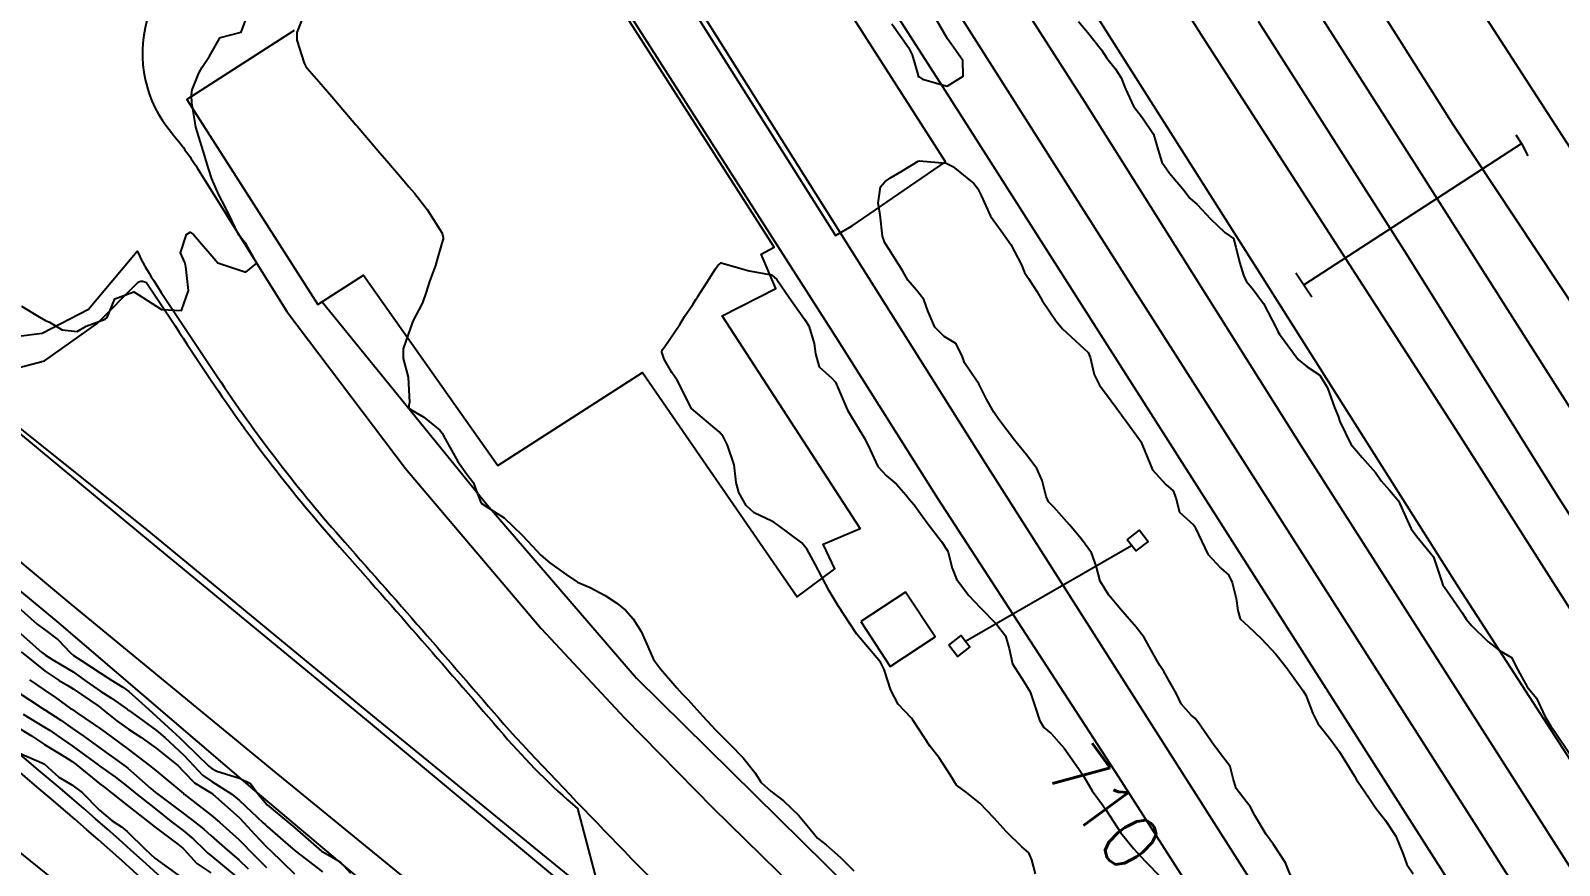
# Model space of a CAD drawing. Header units: metres. Extents: x 307586 to 320046, y 7427249 to 7434250.
# Drawn here: x 308249.6 to 308358.9, y 7433474.2 to 7433533.9 of the extents above; entities that cross this region are included whole.
import ezdxf
from ezdxf.enums import TextEntityAlignment as Align

# ---------------------------------------------------------------- set-up
doc = ezdxf.new("R2010")
doc.units = ezdxf.units.M
doc.header["$MEASUREMENT"] = 0
for name, color, linetype in [('Area Verde e Lazer', 45, 'Continuous'), ('Cotas', 45, 'Continuous'), ('Curvas de Nivel 1m', 11, 'Continuous'), ('Curvas de Nivel 5m', 15, 'Continuous'), ('Divisa', 42, 'FENCELINE2'), ('Edificações', 30, 'Continuous'), ('Estações', 252, 'Continuous'), ('Linha Férrea', 20, 'Continuous'), ('Portico', 45, 'Continuous'), ('Vias Primárias', 230, 'Continuous')]:
    doc.layers.add(name, color=color, linetype=linetype)
doc.styles.add('Style-STANDARD', font='STANDARD.shx')
doc.linetypes.add('FENCELINE2', pattern='A,0.25,-0.1,[132,ltypeshp.shx,S=0.1,R=0,X=-0.1,Y=0],-0.1,1', length=1.45)

msp = doc.modelspace()

# ---------------------------------------------------------------- linework, layer by layer
at = {"layer": 'Area Verde e Lazer'}
msp.add_lwpolyline([(308250.54, 7433510.3), (308254.31, 7433512.95), (308257.17, 7433515.85, -0.477008), (308257.92, 7433515.78, 0.001322), (308262.48, 7433508.89, 0.034375), (308271.65, 7433496.99, -0.003593), (308283.4, 7433483.54, 0.037064), (308288.67, 7433478.26), (308290.47, 7433471.49), (308274.05, 7433484.89), (308257.76, 7433498.31), (308246.19, 7433507.56, -0.707799), (308247.27, 7433509.44)], format="xyb", close=True, dxfattribs=at)
msp.add_lwpolyline([(308232.71, 7433507.15), (308251.41, 7433491.66), (308265.59, 7433479.52), (308282.05, 7433465.68), (308299.89, 7433450.91), (308311.34, 7433438.07), (308319.87, 7433427.12), (308328.36, 7433413.85), (308335.63, 7433397.02), (308340.62, 7433381.95), (308343.64, 7433367.37)], dxfattribs=at)
msp.add_lwpolyline([(308326.76, 7433372.22), (308326.32, 7433380.12), (308326.01, 7433388.14), (308325.54, 7433396.23, 0.08058), (308322.53, 7433409.85, 0.042452), (308316.31, 7433422.3, 0.077943), (308305.17, 7433435.41, 0.016479), (308282.73, 7433453.5, 0.008104), (308259.21, 7433473.04, 0.030446), (308231.41, 7433495.56, 0.010204)], format="xyb", dxfattribs=at)
at = {"layer": 'Curvas de Nivel 1m', "flags": 128}
for points, elevation in [([(308311.17, 7433534.41), (308312.36, 7433532.71), (308312.62, 7433532.19), (308313.04, 7433530.7), (308313.06, 7433530.64), (308313.12, 7433530.6), (308313.37, 7433530.45), (308315.12, 7433529.94), (308316.28, 7433530.66), (308316.25, 7433531.78), (308315.63, 7433532.67), (308315.15, 7433533.32), (308314.37, 7433534.69)], 709), ([(308324.53, 7433534.57), (308325.16, 7433533.81), (308326.16, 7433532.54), (308326.54, 7433531.95), (308327.13, 7433531.21), (308327.58, 7433530.53), (308327.88, 7433529.75), (308328.46, 7433528.52), (308329.09, 7433527.67), (308329.89, 7433526.5), (308330.21, 7433525.35), (308330.48, 7433524.5), (308331.04, 7433523.72), (308332.07, 7433522.47), (308332.48, 7433521.93), (308333.01, 7433521.47), (308333.96, 7433520.45), (308334.99, 7433519.47), (308335.6, 7433519.05), (308335.78, 7433518.43), (308336.03, 7433517.36), (308336.33, 7433516.42), (308336.51, 7433515.98), (308336.94, 7433515.5), (308337.76, 7433514.4), (308338.69, 7433512.61), (308338.79, 7433512.39), (308338.9, 7433512.21), (308340.23, 7433510.38), (308340.88, 7433509.85), (308341.78, 7433509.27), (308342.32, 7433508.35), (308342.84, 7433506.96), (308343.09, 7433506.34), (308343.22, 7433505.94), (308344, 7433504.33), (308344.8, 7433503.37), (308345.76, 7433502.31), (308346.17, 7433501.7), (308346.77, 7433501.04), (308347.42, 7433500.28), (308347.93, 7433499.1), (308348.31, 7433498.27), (308348.73, 7433497.73), (308349.92, 7433496.26), (308350.53, 7433494.42), (308350.59, 7433494.25), (308350.69, 7433494.11), (308352, 7433492.23), (308352.25, 7433491.81), (308352.65, 7433491.33), (308353.79, 7433490.21), (308354.64, 7433489.58), (308355.5, 7433489.06), (308355.95, 7433488.18), (308356.61, 7433486.98), (308357.28, 7433486.16), (308357.87, 7433484.87), (308358.3, 7433484.15), (308358.57, 7433483.79), (308359.68, 7433482.14)], 709), ([(308248.66, 7433492.66), (308250.03, 7433491.46), (308250.64, 7433491), (308251.52, 7433490.33), (308252.39, 7433489.42), (308252.62, 7433489.22), (308253.21, 7433488.82), (308254.6, 7433487.92), (308255.41, 7433487.39), (308256.16, 7433486.95), (308256.59, 7433486.64), (308257.99, 7433485.36), (308258.57, 7433484.84), (308260.23, 7433483.33), (308260.55, 7433483.02), (308262.31, 7433481.3), (308262.42, 7433481.2), (308262.52, 7433481.12), (308262.88, 7433480.94), (308264.51, 7433480.44), (308265.29, 7433480.05), (308265.87, 7433479.26), (308266.49, 7433478.53), (308268.04, 7433477.23), (308268.47, 7433476.87), (308270.37, 7433475.21), (308270.45, 7433475.16), (308271.71, 7433474.45), (308272.44, 7433473.63)], 711), ([(308248.64, 7433490.96), (308250.33, 7433489.45), (308250.62, 7433489.23), (308251.14, 7433488.91), (308252.6, 7433488.04), (308253.48, 7433487.41), (308254.59, 7433486.64), (308255.35, 7433486.16), (308256.46, 7433485.37), (308256.52, 7433485.32), (308256.57, 7433485.29), (308256.8, 7433485.14), (308258.56, 7433483.84), (308259.15, 7433483.34), (308260.53, 7433482.07), (308261.24, 7433481.32), (308261.86, 7433480.66), (308262.51, 7433480.19), (308263.94, 7433479.29), (308264.5, 7433478.84), (308266.2, 7433477.25), (308266.33, 7433477.11), (308266.47, 7433476.98), (308268.34, 7433475.35), (308268.45, 7433475.25), (308268.48, 7433475.23), (308270.44, 7433473.74)], 712), ([(308248.88, 7433489.47), (308250.6, 7433488.09), (308251.61, 7433487.43), (308252.22, 7433487.06), (308252.59, 7433486.82), (308254.38, 7433485.6), (308254.57, 7433485.46), (308254.61, 7433485.44), (308254.66, 7433485.4), (308255.72, 7433484.54), (308256.56, 7433483.94), (308257.44, 7433483.36), (308258.54, 7433482.57), (308260.1, 7433481.33), (308260.52, 7433480.88), (308261.28, 7433480.09), (308262.5, 7433479.35), (308262.59, 7433479.3), (308264.48, 7433477.61), (308264.81, 7433477.27), (308265.6, 7433476.4), (308266.46, 7433475.5), (308266.72, 7433475.25), (308268.44, 7433473.6)], 713), ([(308249.48, 7433487.46), (308250.59, 7433486.71), (308251.34, 7433486.2), (308252.42, 7433485.42), (308252.51, 7433485.36), (308252.57, 7433485.32), (308252.9, 7433485.09), (308254.56, 7433483.96), (308254.88, 7433483.72), (308255.34, 7433483.39), (308256.54, 7433482.52), (308258.06, 7433481.35), (308258.52, 7433480.98), (308260.49, 7433479.33), (308260.5, 7433479.32), (308260.55, 7433479.28), (308262.48, 7433477.78), (308263.07, 7433477.29), (308264.46, 7433476.05), (308264.84, 7433475.66), (308265.22, 7433475.27), (308265.84, 7433474.65), (308266.44, 7433474.04)], 714), ([(308248.56, 7433484.1), (308249.61, 7433483.46), (308250.54, 7433482.85), (308252, 7433481.96), (308252.53, 7433481.63), (308252.81, 7433481.42), (308254.51, 7433480.04), (308254.87, 7433479.76), (308255.35, 7433479.39), (308256.49, 7433478.49), (308257.93, 7433477.36), (308258.47, 7433476.92), (308260.08, 7433475.71), (308260.45, 7433475.42), (308260.5, 7433475.38), (308260.55, 7433475.33), (308261.45, 7433474.32), (308262.44, 7433473.66)], 717), ([(308249.02, 7433485.01), (308250.56, 7433484.09), (308250.95, 7433483.84), (308251.54, 7433483.44), (308252.54, 7433482.74), (308254.38, 7433481.4), (308254.52, 7433481.29), (308255.63, 7433480.5), (308256.51, 7433479.82), (308257.07, 7433479.36), (308258.49, 7433478.23), (308259.62, 7433477.34), (308260.47, 7433476.68), (308261.21, 7433476.07), (308261.99, 7433475.31), (308262.23, 7433475.08), (308262.45, 7433474.9), (308264.4, 7433473.28)], 716), ([(308248.54, 7433482.31), (308250.52, 7433481.45), (308251.58, 7433480.5), (308252.51, 7433479.95), (308253.24, 7433479.41), (308254.48, 7433478.14), (308255.39, 7433477.39), (308256.05, 7433476.95), (308256.47, 7433476.63), (308257.75, 7433475.36), (308258.45, 7433474.71), (308260.35, 7433473.33)], 718)]:
    msp.add_lwpolyline(points, dxfattribs=dict(at, elevation=elevation))
at = {"layer": 'Curvas de Nivel 5m', "flags": 128}
for points, elevation in [([(308248.91, 7433514.2), (308250.16, 7433513.45), (308250.63, 7433513.18), (308250.9, 7433513.05), (308251.81, 7433512.51), (308252.89, 7433512.39), (308253.53, 7433512.78), (308254.9, 7433513.26), (308255.04, 7433513.4), (308255.58, 7433514.73), (308256.93, 7433515.23), (308257.26, 7433515.04), (308258.91, 7433513.97), (308260.34, 7433513.9), (308260.85, 7433515.32), (308260.67, 7433517.05), (308260.58, 7433517.33), (308260.29, 7433518.01), (308260.71, 7433519.32), (308260.98, 7433519.49), (308261.22, 7433519.32), (308262.95, 7433517.3), (308264.95, 7433516.64), (308265.73, 7433517.27), (308264.97, 7433518.63), (308264.46, 7433519.29), (308263.94, 7433520.34), (308263.48, 7433521.3), (308263.01, 7433522.16), (308262.52, 7433523.31), (308262.29, 7433524.05), (308261.89, 7433525.31), (308261.38, 7433527), (308261.32, 7433527.32), (308261.09, 7433528.75), (308261.06, 7433529.32), (308261.11, 7433529.68), (308261.58, 7433530.86), (308261.82, 7433531.31), (308262.35, 7433532.08), (308263.04, 7433533.3), (308263.08, 7433533.37), (308263.14, 7433533.42), (308264.63, 7433533.81), (308265.17, 7433535.28)], 710), ([(308269.17, 7433535.23), (308268.61, 7433533.78), (308268.59, 7433533.24), (308269.13, 7433531.58), (308269.25, 7433531.35), (308269.35, 7433531.23), (308270.18, 7433530.28), (308271.1, 7433529.2), (308272.83, 7433527.18), (308272.94, 7433527.05), (308273.07, 7433526.9), (308274.55, 7433525.17), (308275.04, 7433524.59), (308276.28, 7433523.14), (308276.62, 7433522.74), (308277.01, 7433522.28), (308277.92, 7433521.12), (308278.99, 7433519.42), (308279.07, 7433519.11), (308279.07, 7433519.02), (308278.98, 7433518.72), (308278.61, 7433517.46), (308278.52, 7433517.11), (308278.09, 7433515.97), (308277.82, 7433515.12), (308277.6, 7433514.45), (308276.9, 7433513.13), (308276.2, 7433511.14), (308276.2, 7433510.46), (308276.57, 7433509.13), (308276.66, 7433507.31), (308276.62, 7433507.13), (308276.61, 7433506.91), (308276.83, 7433506.77), (308277.69, 7433506.26), (308278.82, 7433505.34), (308278.99, 7433505.11), (308279.21, 7433504.7), (308280.12, 7433503.1), (308280.77, 7433502.18), (308281.25, 7433501.57), (308281.41, 7433501.08), (308281.8, 7433500.12), (308282.75, 7433499.48), (308283.43, 7433499.05), (308284.72, 7433497.81), (308285.45, 7433497.03), (308286.06, 7433496.38), (308286.7, 7433495.85), (308287.86, 7433495), (308288.68, 7433494.46), (308289.58, 7433494.08), (308290.67, 7433493.51), (308291.5, 7433492.96), (308292.13, 7433492.42), (308292.65, 7433491.84), (308293.24, 7433490.93), (308293.71, 7433489.85), (308294.12, 7433488.92), (308294.61, 7433488.26), (308295.79, 7433486.9), (308296.17, 7433486.48), (308296.58, 7433486.06), (308297.65, 7433484.88), (308298.56, 7433483.9), (308299.58, 7433482.86), (308300.54, 7433481.89), (308301.37, 7433480.84), (308301.82, 7433480.13), (308302.51, 7433479.51), (308303.42, 7433478.81), (308304.49, 7433477.79), (308305.32, 7433476.79), (308305.84, 7433476.15), (308306.46, 7433475.67), (308307.5, 7433474.76), (308308.44, 7433473.8)], 710), ([(308339.93, 7433472.89), (308339.32, 7433474.38), (308338.47, 7433475.68), (308337.94, 7433476.4), (308337.14, 7433477.76), (308336.79, 7433478.41), (308336.51, 7433478.77), (308335.8, 7433479.7), (308335.59, 7433480.42), (308335.37, 7433481.26), (308334.54, 7433482.36), (308334.48, 7433482.44), (308334.23, 7433482.77), (308333.06, 7433484.46), (308332.85, 7433484.73), (308332.58, 7433484.95), (308331.87, 7433485.76), (308331.53, 7433486.48), (308330.62, 7433488.07), (308330.33, 7433488.49), (308329.96, 7433489.17), (308329.22, 7433490.5), (308328.65, 7433491.24), (308327.52, 7433492.52), (308326.68, 7433493.52), (308326.08, 7433494.54), (308325.79, 7433495.63), (308325.46, 7433496.55), (308324.73, 7433497.53), (308323.88, 7433498.57), (308322.76, 7433499.83), (308322.38, 7433500.21), (308322.21, 7433500.59), (308321.93, 7433501.74), (308321.53, 7433502.6), (308320.8, 7433503.56), (308319.93, 7433504.62), (308318.83, 7433506.1), (308318.46, 7433506.63), (308317.94, 7433507.55), (308317.38, 7433508.64), (308316.87, 7433509.4), (308316.37, 7433510.15), (308316.2, 7433510.66), (308315.74, 7433511.52), (308314.9, 7433512.04), (308314.24, 7433512.69), (308313.74, 7433513.87), (308313.46, 7433514.69), (308312.94, 7433515.34), (308312.31, 7433516.07), (308311.96, 7433516.71), (308310.98, 7433518.26), (308310.66, 7433518.73), (308310.5, 7433519.22), (308310.32, 7433520.74), (308310.19, 7433521.56), (308310.36, 7433522.74), (308310.66, 7433523.1), (308311.03, 7433523.36), (308311.89, 7433523.87), (308313.05, 7433524.57), (308313.15, 7433524.6), (308315.05, 7433524.43), (308315.53, 7433524.19), (308317.03, 7433522.97), (308317.3, 7433522.65), (308317.56, 7433522.11), (308318.23, 7433520.64), (308318.99, 7433519.59), (308319.68, 7433518.62), (308320.43, 7433517.15), (308320.66, 7433516.61), (308320.95, 7433516.17), (308321.56, 7433515.22), (308321.91, 7433514.6), (308322.91, 7433513.13), (308323.38, 7433512.58), (308324.89, 7433511.18), (308325.21, 7433510.88), (308325.36, 7433510.55), (308325.65, 7433509.32), (308326.02, 7433508.54), (308326.85, 7433507.44), (308327.52, 7433506.52), (308328.82, 7433504.76), (308328.98, 7433504.51), (308329.09, 7433504.23), (308329.81, 7433502.5), (308330.77, 7433501.44), (308331.28, 7433501), (308331.47, 7433500.48), (308331.75, 7433499.47), (308332.74, 7433498.55), (308332.82, 7433498.46), (308332.89, 7433498.31), (308333.77, 7433496.45), (308334.7, 7433495.46), (308335.25, 7433494.99), (308335.52, 7433494.43), (308335.8, 7433493.29), (308335.91, 7433492.42), (308336.08, 7433491.84), (308336.65, 7433491.32), (308337.62, 7433490.4), (308338.63, 7433489.3), (308339.38, 7433488.38), (308340.6, 7433486.69), (308340.79, 7433486.37), (308341.29, 7433485.07), (308341.65, 7433484.35), (308342.56, 7433483.18), (308343.2, 7433482.33), (308344.27, 7433480.57), (308344.41, 7433480.32), (308344.52, 7433480.16), (308345.27, 7433479.07), (308345.8, 7433478.3), (308346.49, 7433477.4), (308347.21, 7433476.28), (308347.75, 7433474.99), (308348.01, 7433474.27), (308348.45, 7433473.6)], 710), ([(308321.44, 7433473.6), (308321.19, 7433474.6), (308320.96, 7433475.1), (308320.46, 7433475.53), (308319.35, 7433476.62), (308318.49, 7433477.57), (308317.46, 7433478.64), (308316.51, 7433479.42), (308315.79, 7433479.94), (308315.34, 7433480.67), (308314.54, 7433481.89), (308313.91, 7433482.69), (308312.64, 7433484.63), (308312.6, 7433484.7), (308312.57, 7433484.73), (308311.61, 7433485.74), (308311.09, 7433486.72), (308310.61, 7433488.2), (308310.35, 7433488.73), (308308.64, 7433490.75), (308307.32, 7433492.76), (308306.68, 7433493.83), (308306.17, 7433494.78), (308305.67, 7433495.75), (308305.1, 7433496.79), (308304.72, 7433497.26), (308302.97, 7433498.58), (308302.74, 7433498.73), (308302.58, 7433498.82), (308301.32, 7433499.41), (308300.75, 7433499.93), (308300.23, 7433500.86), (308300.04, 7433501.59), (308299.89, 7433502.86), (308299.42, 7433504.25), (308299.09, 7433504.87), (308298.82, 7433505.2), (308296.83, 7433506.89), (308295.82, 7433508.91), (308295.42, 7433509.46), (308294.88, 7433510.41), (308294.71, 7433510.92), (308294.74, 7433511.07), (308294.89, 7433511.25), (308295.99, 7433512.9), (308296.34, 7433513.47), (308296.92, 7433514.33), (308297.15, 7433514.67), (308297.29, 7433514.89), (308297.94, 7433515.89), (308298.56, 7433516.87), (308298.71, 7433517.12), (308298.96, 7433517.3), (308300.52, 7433516.85), (308300.95, 7433516.73), (308302.56, 7433516.44), (308302.95, 7433516.12), (308303.82, 7433514.81), (308304.91, 7433513.28), (308305.22, 7433512.8), (308305.62, 7433511.52), (308305.7, 7433510.79), (308305.96, 7433509.87), (308306.87, 7433509.05), (308307.13, 7433508.77), (308307.36, 7433508.26), (308307.99, 7433506.76), (308308.82, 7433505.38), (308309.22, 7433504.75), (308309.61, 7433503.93), (308310.17, 7433502.74), (308310.78, 7433502.07), (308311.51, 7433501.46), (308312.17, 7433500.71), (308312.43, 7433500.38), (308312.76, 7433499.99), (308313.7, 7433498.69), (308314.72, 7433497.37), (308315.17, 7433496.67), (308315.49, 7433495.46), (308315.79, 7433494.66), (308316.68, 7433493.51), (308317.48, 7433492.64), (308318.65, 7433491.46), (308319.29, 7433490.62), (308319.55, 7433489.7), (308319.8, 7433488.62), (308320.6, 7433487.36), (308321.06, 7433486.6), (308321.45, 7433485.46), (308321.74, 7433484.59), (308322.05, 7433484.07), (308322.56, 7433483.62), (308323.5, 7433482.57), (308324.53, 7433481.13), (308324.91, 7433480.55), (308325.49, 7433479.53), (308326.23, 7433478.53), (308326.5, 7433478.15), (308327.55, 7433476.52), (308328.46, 7433475.41), (308329.28, 7433474.5), (308330.44, 7433473.32)], 710), ([(308248.58, 7433486.63), (308250.39, 7433485.45), (308250.57, 7433485.33), (308251.72, 7433484.59), (308252.56, 7433484), (308253.39, 7433483.41), (308254.54, 7433482.59), (308256.23, 7433481.37), (308256.4, 7433481.25), (308256.52, 7433481.15), (308258.16, 7433479.7), (308258.5, 7433479.4), (308258.57, 7433479.35), (308260.48, 7433477.93), (308261.29, 7433477.32), (308261.95, 7433476.79), (308262.46, 7433476.34), (308263.64, 7433475.29), (308264.45, 7433474.59), (308265.12, 7433473.95)], 715)]:
    msp.add_lwpolyline(points, dxfattribs=dict(at, elevation=elevation))
at = {"layer": 'Divisa'}
for points in [[(308270.42, 7433514.52), (308282.22, 7433499.99), (308292.89, 7433487.58)], [(308292.89, 7433487.58), (308308.11, 7433472.59), (308320.15, 7433460.05), (308325.99, 7433454.13), (308334.87, 7433442.87), (308340.86, 7433433.49), (308352.68, 7433411.43), (308358.81, 7433394.12), (308366.46, 7433367.94), (308373.96, 7433342.25), (308377.86, 7433329.03), (308385.69, 7433307.17), (308397.37, 7433280.59), (308407.54, 7433258.25), (308439.92, 7433186.15), (308450.93, 7433160.03), (308457.43, 7433147.96), (308474.35, 7433118.87)]]:
    msp.add_lwpolyline(points, dxfattribs=at)
at = {"layer": 'Edificações'}
msp.add_lwpolyline([(308308.94, 7433491.64), (308311.05, 7433488.43), (308314.26, 7433490.54), (308312.15, 7433493.75)], close=True, dxfattribs=at)
at = {"layer": 'Estações'}
for points in [[(308268.41, 7433533.92), (308260.73, 7433528.99), (308270.1, 7433514.31), (308273.38, 7433516.41), (308282.97, 7433502.81), (308293.33, 7433509.45), (308304.4, 7433493.4), (308307.09, 7433495.41), (308306.25, 7433497.17), (308308.9, 7433498.3), (308299.02, 7433513.5), (308302.87, 7433515.46), (308301.83, 7433517.91), (308302.75, 7433518.43), (308257.15, 7433589.63)], [(308285.79, 7433553.08), (308307.14, 7433519.25), (308308.33, 7433519.94), (308315, 7433524.53), (308293.18, 7433558.62)]]:
    msp.add_lwpolyline(points, dxfattribs=at)
at = {"layer": 'Linha Férrea'}
for points in [[(308229.17, 7433702.88), (308235.83, 7433688.04), (308244.77, 7433670.65), (308256.64, 7433653.09), (308268.51, 7433634.38), (308280.54, 7433616.49), (308297.18, 7433590.57), (308312.65, 7433566.31), (308333.38, 7433533.47), (308351.52, 7433505.38), (308369.07, 7433477.78), (308389.56, 7433445.61), (308412.38, 7433409.99), (308434.96, 7433376.88), (308456.86, 7433342.28), (308475.51, 7433312.09), (308492.98, 7433285.16), (308506.42, 7433263.59)], [(308252.02, 7433682.84), (308269.07, 7433656.15), (308281.89, 7433636.97), (308296.62, 7433614.25), (308309.9, 7433592.29), (308330.77, 7433559.69), (308351.33, 7433527.17), (308370.67, 7433498), (308387.71, 7433470.69), (308407.36, 7433442.62), (308426.7, 7433412.92), (308439.5, 7433392.58), (308445.69, 7433383.35)], [(308281.44, 7433647.54), (308289.35, 7433635), (308305, 7433611.72), (308315.97, 7433594), (308333.14, 7433567.13), (308345.38, 7433547.65), (308362.23, 7433521.58), (308374.47, 7433501.87), (308392.99, 7433473.74), (308409.05, 7433448.21), (308420.68, 7433430.76), (308424.19, 7433426.74)], [(308254.53, 7433623.81), (308314.95, 7433529.66), (308351.63, 7433472.08), (308366.31, 7433449.62), (308373.75, 7433437.3), (308381.43, 7433425.26), (308392.69, 7433407.96), (308392.69, 7433407.96), (308404.34, 7433390.97), (308418.19, 7433369.1), (308432.17, 7433347.16), (308450.98, 7433317.51), (308470.11, 7433287.28), (308488.58, 7433260.44), (308500.69, 7433245.63), (308508.02, 7433237.19)], [(308253.4, 7433605.39), (308317.69, 7433503.2), (308358.16, 7433439.58), (308382.26, 7433402.05), (308404.7, 7433367.32), (308425.35, 7433335.37), (308451.33, 7433296.04), (308474.56, 7433264.76), (308496.07, 7433238.28), (308523.99, 7433206.56), (308552.64, 7433175.65), (308573.08, 7433155.02), (308595.96, 7433132.69)], [(308257.58, 7433589.54), (308307.3, 7433511.76), (308314.43, 7433500.47), (308327.38, 7433480.52), (308339.19, 7433462.1), (308352.64, 7433441.03), (308370.31, 7433413.63), (308382.64, 7433394.17), (308396.47, 7433372.65), (308407.5, 7433355.29), (308417.68, 7433339.18), (308430.88, 7433318.32), (308444.17, 7433298.58), (308459.39, 7433277.65), (308473.91, 7433259.06), (308485.41, 7433244.87), (308499.34, 7433228.27), (308514.57, 7433211.05), (308528.12, 7433196.04), (308538.7, 7433184.57), (308554.77, 7433167.54), (308580.14, 7433142.44), (308597.13, 7433126.09)], [(308526.51, 7433214.57), (308517.95, 7433227.83), (308509.89, 7433240.55), (308498.57, 7433257.98), (308487.64, 7433275.2), (308472.37, 7433298.69), (308455.48, 7433325.16), (308437.56, 7433353.43), (308418.18, 7433382.93), (308403.34, 7433405.61), (308388.67, 7433428.95), (308370.64, 7433456.89), (308356.29, 7433479.41), (308340.43, 7433504.26), (308325, 7433528.78), (308309.46, 7433553.04)], [(308307.28, 7433548.8), (308328.41, 7433515.52), (308353.18, 7433476.7), (308377.73, 7433438), (308402.84, 7433400.07), (308435.78, 7433349.31), (308474.48, 7433288.85), (308487.21, 7433268.56), (308502.73, 7433244.51), (308509.93, 7433234.56), (308519.02, 7433223.57), (308531.93, 7433208.05), (308546.25, 7433191.05), (308568.47, 7433165.79), (308586.52, 7433148.87), (308622.32, 7433115.83)], [(308334.01, 7433547.26), (308348.71, 7433524.18), (308363.64, 7433500.69), (308373.63, 7433484.98), (308382.53, 7433470.92), (308392.11, 7433455.77), (308398.6, 7433445.54), (308406.71, 7433433.56), (308417.11, 7433420.09), (308427.31, 7433404.32), (308437.69, 7433387.86), (308447.42, 7433372.42), (308458.93, 7433354.09), (308468.84, 7433338.51), (308472.15, 7433334.68)], [(308319.85, 7433544.4), (308337.68, 7433516.25), (308351.67, 7433494.12), (308365.55, 7433472.69), (308375.16, 7433457.59), (308383.97, 7433443.81), (308393.58, 7433428.71), (308403.77, 7433412.51), (308412.95, 7433398.68), (308421.4, 7433385.69), (308431, 7433371.12), (308441.46, 7433354.75), (308449.14, 7433342.7), (308459.32, 7433327.04), (308466.89, 7433315.13), (308474.42, 7433303.29), (308480.79, 7433293.34), (308487.89, 7433282.56), (308493.36, 7433274.01), (308498.27, 7433265.95), (308504.04, 7433256.96)], [(308337.36, 7433534.58), (308347.99, 7433517.91), (308358.76, 7433500.66), (308367.26, 7433487.43), (308375.26, 7433474.83), (308383.79, 7433461.86), (308395.01, 7433443.89), (308408.42, 7433423.2), (308419.86, 7433405.99), (308435.67, 7433383.83), (308450.33, 7433359.59), (308462.41, 7433341.07), (308471.78, 7433325.98), (308478.21, 7433315.83), (308483.86, 7433306.54), (308487.34, 7433302.49)]]:
    msp.add_lwpolyline(points, dxfattribs=at)
at = {"layer": 'Portico'}
for points in [[(308340.63, 7433515.73), (308356.2, 7433525.85)], [(308355.8, 7433526.46), (308356.2, 7433525.85), (308356.66, 7433524.95)], [(308340.06, 7433516.59), (308341.21, 7433514.87)], [(308316.43, 7433490.23), (308328.32, 7433497.09)]]:
    msp.add_lwpolyline(points, dxfattribs=at)
for points in [[(308328.01, 7433497.49), (308328.88, 7433498.17), (308329.5, 7433497.36), (308328.63, 7433496.69)], [(308315.25, 7433489.96), (308316.12, 7433490.63), (308316.75, 7433489.83), (308315.87, 7433489.15)]]:
    msp.add_lwpolyline(points, close=True, dxfattribs=at)
at = {"layer": 'Vias Primárias'}
for points in [[(308257.88, 7433534.64, 0.248684), (308259.63, 7433526.62, -0.036184), (308261.48, 7433524.09), (308267.89, 7433513.82), (308276.38, 7433502.59), (308286.08, 7433491.14), (308292.05, 7433484.76), (308298.37, 7433478.31), (308315.85, 7433461.18), (308331.01, 7433443.66), (308340.61, 7433428.83), (308347.92, 7433415.11), (308353.91, 7433400.9), (308358.23, 7433386.78), (308361.94, 7433374.39), (308367.68, 7433354.89), (308371.77, 7433341.24), (308375.65, 7433327.47), (308378.03, 7433320.77), (308383.3, 7433307.46), (308388.53, 7433294.84), (308394.91, 7433280.29), (308399.52, 7433269.9), (308406.89, 7433254.68)], [(308246.39, 7433511.78), (308250.39, 7433512.26), (308253.71, 7433513.99), (308257.18, 7433518.13, 0.026968), (308258.34, 7433516.05, 0.001322), (308262.9, 7433509.17, 0.034375), (308272.03, 7433497.32, -0.003593), (308283.78, 7433483.87, 0.009026), (308299.46, 7433467.69), (308299.46, 7433467.69), (308309.38, 7433457.9), (308317.4, 7433449.41), (308321.83, 7433443.86), (308332.37, 7433429.2), (308340.65, 7433414.14), (308348.13, 7433397.32), (308352.02, 7433384.18), (308356.24, 7433369.63)], [(308351.16, 7433376.11), (308348.55, 7433386.8), (308344.9, 7433398.09), (308339.47, 7433410.61), (308330.26, 7433427.75), (308323.02, 7433438.3), (308314.55, 7433448.7), (308307.87, 7433455.2), (308300.74, 7433461.92), (308291.35, 7433469.81), (308273.74, 7433484.5), (308257.45, 7433497.92), (308237.99, 7433514.05, 0.113187)], [(308325.76, 7433372.24), (308325.32, 7433380.07), (308325.01, 7433388.09), (308324.55, 7433396.18, 0.08058), (308321.6, 7433409.48, 0.042452), (308315.45, 7433421.78, 0.077943), (308304.52, 7433434.65, 0.016497), (308282.1, 7433452.72, 0.008121), (308258.56, 7433472.29, 0.030514), (308230.79, 7433494.77, 0.010236)], [(308230.59, 7433489.8), (308251.76, 7433472.71), (308271.41, 7433456.51), (308290.46, 7433440.73), (308307.64, 7433427.96, -0.212223), (308309.34, 7433424.95, -0.224281), (308308.58, 7433422.83), (308297.23, 7433409.83), (308281.52, 7433391.74), (308278.04, 7433386.2), (308272.08, 7433376.45), (308266.88, 7433367), (308264.64, 7433368.98), (308263.91, 7433367.77), (308255.04, 7433375.5), (308243.89, 7433384.14)]]:
    msp.add_lwpolyline(points, format="xyb", dxfattribs=at)
msp.add_lwpolyline([(308233.77, 7433508.49), (308252.43, 7433492.88), (308267.09, 7433480.81), (308283.27, 7433467.6), (308301.41, 7433452.61), (308313.44, 7433439.51), (308321.95, 7433428.73), (308329.92, 7433414.82), (308337.94, 7433397.63), (308342.73, 7433382.89), (308345.66, 7433368.06)], dxfattribs=at)

# ---------------------------------------------------------------- texts
at = {"layer": 'Cotas', "style": 'Style-STANDARD'}
msp.add_text('710', height=4, rotation=306.4027, dxfattribs=at).set_placement((308326.39, 7433478.36, 710), align=Align.MIDDLE_CENTER)

doc.saveas('drawing.dxf')
